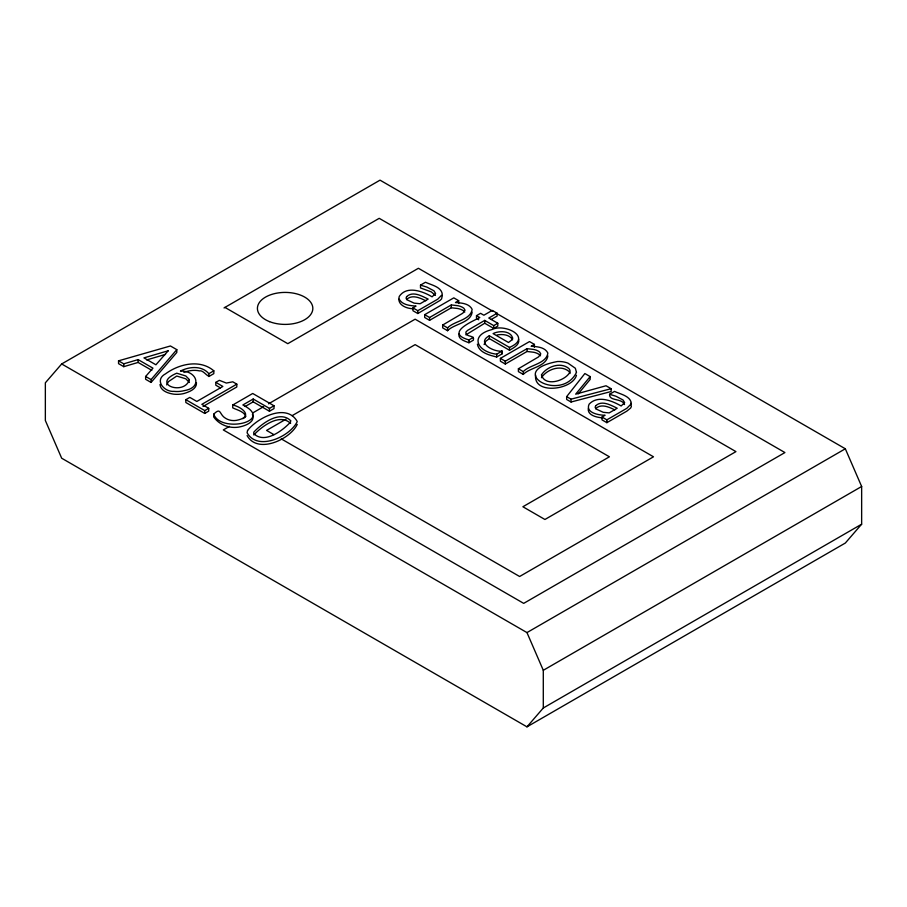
<?xml version="1.0" encoding="UTF-8"?>
<svg xmlns="http://www.w3.org/2000/svg" width="907" height="907" viewBox="0 0 907 907"><rect width="100%" height="100%" fill="white"/><g stroke="black" fill="none" stroke-linecap="round" stroke-linejoin="round"><path stroke-width="1.36" d="M435.451 295.421L431.358 291.918L420.508 287.938L420.508 285.115L426.857 287.077L433.954 290.807L435.587 293.471L432.083 296.827C422.877 291.317 406.767 285.252 399.273 296.408C396.586 304.65 406.37 308.72 413.184 308.709M588.326 408.388C587.192 415.451 596.987 417.356 602.248 417.866M297.247 424.385C290.285 439.351 257.543 454.554 247.089 435.564M459.033 333.855C457.684 339.297 465.178 341.213 468.942 342.744L473.341 340.204C475.007 335.137 467.649 337.211 465.96 333.663L465.892 332.053L467.536 330.409L484.712 320.398L493.725 325.613L497.796 323.266L497.796 326.089L493.725 328.436L484.712 323.232L465.892 334.876M484.111 344.547L485.472 341.554L489.315 338.594L489.315 335.76L509.496 347.415C533.237 337.223 504.519 323.107 492.002 329.547C468.545 335.522 477.762 352.12 496.673 354.183L502.013 351.1L502.013 353.923L496.673 357.007C489.383 355.125 479.021 352.744 477.388 344.172M576.467 375.226C572.623 390.123 533.214 394.964 535.629 375.113M166.684 384.919L168.464 381.609L176.74 376.042L185.81 378.809L189.404 382.448M541.468 377.72C546.683 369.568 560.027 364.569 568.451 371.031A9.319 5.374 0 0 1 570.015 373.514M253.813 434.952C261.828 426.347 279.775 412.844 290.614 423.433M590.162 376.586L575.673 394.16L606.035 385.758L611.137 388.706L611.137 391.529L571.059 402.005L566.648 399.465L566.648 396.631L584.868 373.537L590.162 376.586L590.162 379.421L578.224 393.887M118.545 360.827L123.76 363.832L138.113 359.603L152.943 368.163L145.619 376.462L145.619 379.285L151.072 382.437L151.072 379.602L176.797 349.649L170.437 345.975L118.545 360.827L118.545 363.65L123.76 366.666L138.113 362.437L151.809 370.339M151.072 382.437L176.797 352.472L176.797 349.649M61.676 363.956L45.35 382.811L45.35 420.508L61.676 458.216L526.967 726.847L845.324 543.044L861.65 524.189L861.65 486.492L845.324 448.784L380.033 180.153L61.676 363.956L526.967 632.587L543.293 670.296L543.293 707.993L526.967 726.847M406.597 299.48C412.039 294.174 420.088 297.938 425.757 300.761M595.661 408.638C601.103 403.332 609.141 407.084 614.81 409.907M489.315 335.76C475.96 342.846 493.816 352.199 502.013 351.1M224.018 307.938L379.217 218.326L784.918 452.559L523.702 603.37L223.303 429.929L229.414 426.403M208.848 373.695L213.825 370.816C199.982 358.991 179.098 363.877 165.596 373.797C153.793 380.078 164.144 392.175 173.963 391.37A17.46 10.079 0 0 0 184.268 390.622C203.361 387.425 196.581 370.487 180.448 371.076C189.212 366.485 201.932 365.408 208.848 373.695C209.902 380.521 203.372 369.421 199.585 370.906C194.347 369.727 188.86 370.521 183.894 372.403M208.848 376.518L213.825 373.639L213.825 370.816M203.043 406.472L236.818 386.972L236.818 384.149L201.842 404.341L208.723 408.32L208.723 411.143L204.755 413.433L185.833 402.504L185.833 399.681L189.801 397.391L196.842 401.45L222.85 386.439L215.809 382.369L215.809 385.203L220.503 387.913M215.809 382.369L219.358 380.328L226.365 383.06L232.782 381.813L236.818 384.149M420.508 285.115L425.496 282.247C431.279 285.025 441.63 286.816 442.31 294.503L437.718 299.197L417.798 310.693L412.934 307.881L412.934 310.716L417.798 313.527L440.042 300.455L441.573 298.902L442.299 295.739M185.833 399.681L204.755 410.599L208.723 408.32M252.418 414.488C255.876 422.413 244.289 426.188 238.36 427.163C229.108 428.535 219.131 424.748 213.723 416.982L213.723 414.159C220.424 407.538 219.449 413.082 223.689 416.914C227.691 420.406 233.348 421.438 238.394 419.907C253.506 416.2 241.568 406.801 232.725 405.021L232.725 407.844C237.249 410.089 243.836 411.336 245.91 416.449M232.725 405.021L252.713 393.479L274.005 405.769L274.005 408.603L269.447 411.234L253.189 401.846L245.162 406.483M274.005 405.769L269.447 408.399L253.189 399.012L242.861 404.976C275.252 421.358 220.786 433.693 213.723 414.159M412.934 307.881L416.03 306.09C410.1 305.648 402.323 305.035 399.216 299.174M242.849 418.649L245.298 417.243M252.622 413.002L263.62 406.653M268.517 403.83L415.134 319.185L653.494 456.799L544.926 519.484L522.885 506.752L609.413 456.799L415.134 344.637L292.145 415.644M464.781 312.099L463.919 311.146A11.814 6.825 0 0 0 457.65 308.493L451.323 307.779L429.578 320.33L424.68 317.495L424.68 314.672L453.795 297.859L458.693 300.693L458.693 303.516M424.68 314.672L429.578 317.495L451.323 304.945L457.65 305.67A11.814 6.825 0 0 1 463.919 308.312L465.053 310.217L462.785 313.21L442.661 325.046L442.661 327.88L447.57 330.704C454.022 323.822 470.586 323.039 472.139 312.189M458.693 300.693L455.461 302.553C461.312 302.927 469.214 303.38 472.139 309.355C470.586 320.216 454.022 320.999 447.57 327.88L442.661 325.046M286.056 419.159L266.567 430.406L273.903 434.646M478.703 319.763L476.492 318.493L476.492 315.659L480.563 313.312L483.873 315.228L492.24 310.398L497.138 313.221L497.138 316.055L491.163 319.502M497.138 313.221L488.771 318.051L497.796 323.266M476.492 315.659L479.803 317.575C469.418 322.62 445.688 333.413 468.942 339.921L473.341 337.37M489.315 338.594L509.496 350.238C513.464 347.88 519.904 344.909 518.657 339.263M540.493 355.816L539.631 354.852A11.814 6.825 0 0 0 533.361 352.211L527.035 351.485L505.301 364.036L500.392 361.213L500.392 358.378L529.507 341.576L534.404 344.399L534.404 347.234M500.392 358.378L505.301 361.213L527.035 348.662L533.361 349.388A11.814 6.825 0 0 1 539.631 352.029L540.776 353.923L538.497 356.927L518.385 368.764L518.385 371.598L523.282 374.421C529.733 367.539 546.297 366.757 547.862 355.895M534.404 344.399L531.173 346.27C537.023 346.644 544.926 347.098 547.862 353.072C546.297 363.934 529.733 364.705 523.282 371.598L518.385 368.764M624.515 404.579C622.055 397.912 608.914 401.461 609.572 394.273L614.549 391.393C620.343 394.182 630.694 395.962 631.374 403.66L626.782 408.354L606.862 419.85L601.987 417.039L601.987 419.862L606.862 422.673L626.782 411.177L630.637 408.048L631.374 406.483L630.66 403.286M601.987 417.039L605.094 415.247C599.039 415.304 585.015 412.73 589.131 404.148C597.86 394.953 611.93 400.713 621.148 405.973L624.651 402.629L623.007 399.964L615.921 396.234L609.572 394.273M526.967 632.587L845.324 448.784M543.293 670.296L861.65 486.492M543.293 707.993L861.65 524.189M146.651 359.932L165.528 354.388M566.648 396.631L571.059 399.171L611.137 388.706M497.047 334.978C502.365 333.935 509.779 334.536 512.625 339.864M493.181 311.464L418.399 268.279L287.791 343.685L224.936 307.405M495.641 312.881L735.94 451.618L519.62 576.501L281.238 438.875M502.013 353.923L501.73 350.93M145.619 376.462L151.072 379.602M160.006 384.466C160.562 391.03 168.419 393.445 173.963 394.194A17.46 10.079 0 0 0 184.268 393.445C189.268 391.835 196.932 389.069 196.468 382.675M606.862 419.85L606.862 422.673M571.059 399.171L571.059 402.005M527.035 348.662L527.035 351.485M523.282 371.598L523.282 374.421M509.496 347.415L509.496 350.238M505.301 361.213L505.301 364.036M496.673 354.183L496.673 357.007M493.725 325.613L493.725 328.436M484.712 320.398L484.712 323.232M468.942 339.921L468.942 342.744M451.323 304.945L451.323 307.779M447.57 327.88L447.57 330.704M429.578 317.495L429.578 320.33M417.798 310.693L417.798 313.527M269.447 408.399L269.447 411.234M253.189 399.012L253.189 401.846M204.755 410.599L204.755 413.433M138.113 359.603L138.113 362.437M123.76 363.832L123.76 366.666M290.614 420.61L290.569 422.05C282.644 430.712 264.481 444.339 253.733 433.591L253.813 432.129C261.828 423.524 279.775 410.021 290.614 420.61M189.404 379.625C184.484 396.064 150.347 384.319 176.74 373.208L185.81 375.974L189.404 379.625M541.468 374.886C544.801 387.244 565.537 380.917 569.947 372.04A9.319 5.374 0 0 0 568.451 368.197C560.027 361.734 546.683 366.734 541.468 374.886M247.554 430.496L247.089 432.741C257.543 451.731 290.285 436.516 297.247 421.551C286.691 402.549 257.327 417.821 247.554 430.496M576.467 372.403C561.365 403.456 504.269 371.269 557.567 361.508A16.405 9.478 0 0 1 568.009 363.163L575.355 368.265L576.467 372.403M406.597 296.657L406.075 298.176L406.846 299.729L414.114 303.131L420.1 303.743L428.172 299.083C421.812 296.113 412.923 290.705 406.597 296.657M595.661 405.803L595.139 407.334L595.91 408.887L603.178 412.288L609.164 412.9L617.236 408.229C610.876 405.27 601.987 399.862 595.661 405.803M512.648 338.164L511.423 340.25L508.476 342.495L493.068 333.595C498.918 330.636 510.743 330.431 512.648 338.164M168.214 350.771L155.913 364.795L143.952 357.891L168.214 350.771M269.538 321.634A27.709 15.997 0 0 0 312.756 309.593A27.709 15.997 0 0 0 273.075 294.004A27.709 15.997 0 0 0 269.538 321.634"/></g></svg>
